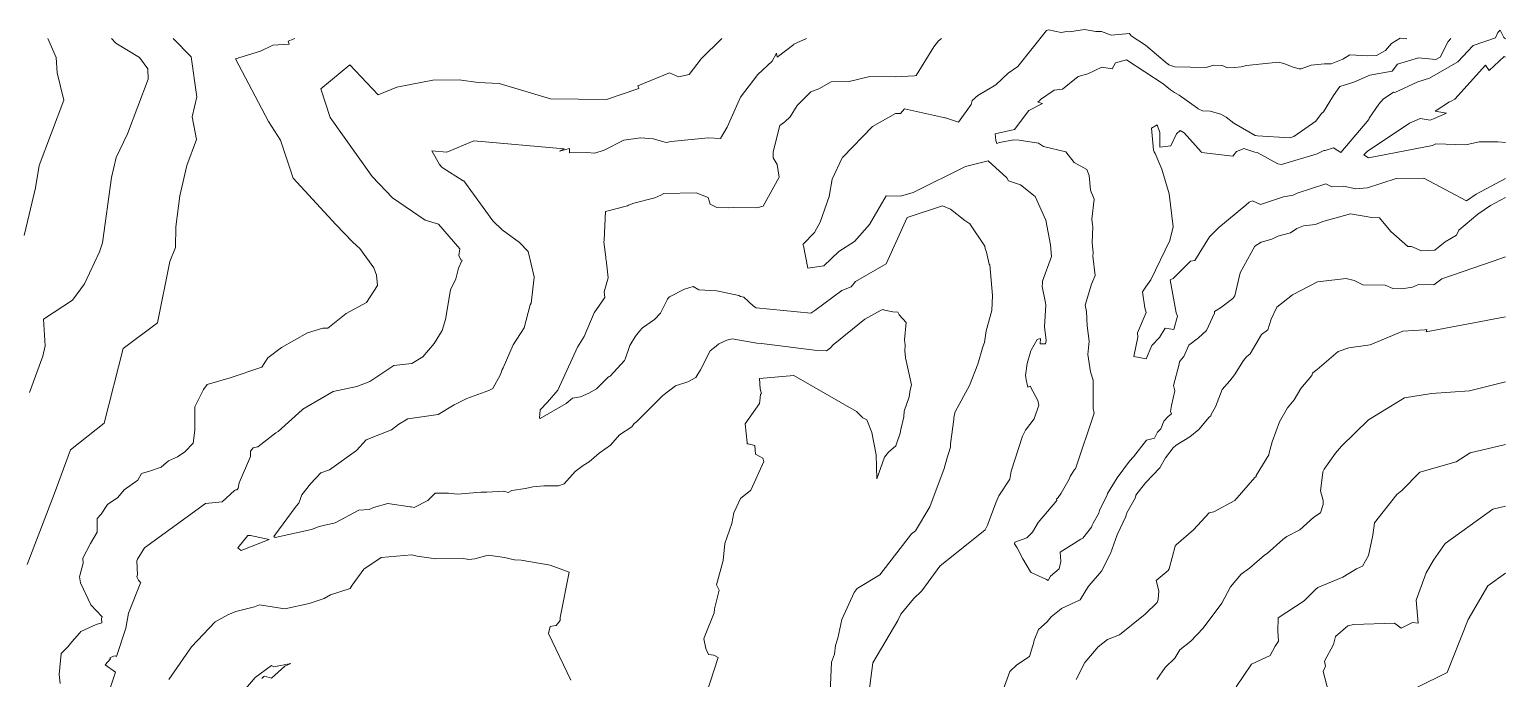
# Model space of a CAD drawing. Header units: metres. Extents: x 809241 to 811075, y 9156873 to 9158251.
# Drawn here: x 810782.7 to 811073.6, y 9158123.2 to 9158251 of the extents above; entities that cross this region are included whole.
import ezdxf

# ---------------------------------------------------------------- set-up
doc = ezdxf.new("R2010")
doc.units = ezdxf.units.M
doc.layers.add('C-TOPO-MAJR', color=9, linetype='Continuous')

msp = doc.modelspace()

# ---------------------------------------------------------------- linework, layer by layer
at = {"layer": 'C-TOPO-MAJR', "color": 9, "linetype": 'Continuous', "lineweight": 5}
for points, elevation in [([(811054.17, 9158249.2), (811054.1, 9158249.13), (811052.88, 9158249.28), (811051.18, 9158248.22), (811050.02, 9158246.86), (811048.24, 9158245.89), (811046.47, 9158245.79), (811042.99, 9158246.02), (811041.59, 9158245.15), (811039.28, 9158244.23), (811037.95, 9158244.23), (811035.35, 9158243.97), (811033.39, 9158243.24), (811032.98, 9158243.26), (811031.79, 9158243.56), (811029.97, 9158244.3), (811028.9, 9158244.53), (811022.59, 9158243.89), (811021.52, 9158243.61), (811020.31, 9158243.48), (811018.84, 9158243.46), (811017.83, 9158243.88), (811016.1, 9158243.98), (811014.62, 9158243.49), (811008.48, 9158243.63), (811007.49, 9158243.97), (811007.3, 9158244.06), (811007.11, 9158244.21), (811007.02, 9158244.25), (811002.69, 9158247.91), (810999.87, 9158249.76), (810999.51, 9158250.21), (810995.91, 9158249.87), (810993.99, 9158250.58), (810992.9, 9158250.62), (810990.69, 9158250.98), (810987.73, 9158250.51), (810987.18, 9158250.6), (810986.06, 9158250.39), (810983.55, 9158250.95), (810983.18, 9158250.8), (810977.49, 9158243.7), (810975.61, 9158242.41), (810973.19, 9158240.11), (810969.66, 9158237.99), (810968.5, 9158236.98), (810968.31, 9158236.19), (810965.83, 9158232.74), (810965.8, 9158232.73), (810963.24, 9158233.57), (810963.16, 9158233.61), (810962.84, 9158233.66), (810955.18, 9158235.39), (810954.37, 9158234.47), (810953.42, 9158234.47), (810948.86, 9158231.91), (810942.99, 9158225.83), (810942.98, 9158225.83), (810942.98, 9158225.82), (810940.89, 9158221.51), (810940.32, 9158218.11), (810938.55, 9158213.01), (810937.43, 9158211.01), (810935.14, 9158208.63), (810935.3, 9158208.4), (810936.14, 9158203.99), (810939.26, 9158204.41), (810939.28, 9158204.43), (810942.24, 9158207.27), (810945.29, 9158209.23), (810948.25, 9158212.55), (810951.58, 9158218.2), (810954.39, 9158218.14), (810956.88, 9158218.91), (810967.17, 9158224.01), (810971.68, 9158225.12), (810975.32, 9158221.74), (810975.71, 9158221.18), (810978.02, 9158220.38), (810980.95, 9158218.11), (810983.02, 9158213.41), (810983.94, 9158208.57), (810984.16, 9158206.3), (810982.37, 9158201.43), (810982.4, 9158201.02), (810982.3, 9158200.35), (810983, 9158197.13), (810983.04, 9158196.77), (810982.77, 9158192.44), (810983.12, 9158189.73), (810982.99, 9158189.1), (810981.94, 9158189.1), (810982, 9158190.11), (810981.35, 9158189.96), (810980.14, 9158187.81), (810980.11, 9158187.67), (810979.39, 9158185.2), (810979.03, 9158182.82), (810979.12, 9158182.52), (810979.18, 9158181.96), (810979.46, 9158180.51), (810979.93, 9158180.76), (810981.48, 9158177.92), (810981.69, 9158177.01), (810980.75, 9158174.28), (810979, 9158172.04), (810978.46, 9158170.9), (810976.22, 9158163.97), (810975.94, 9158162.45), (810973.75, 9158159.12), (810973.15, 9158157.78), (810971.52, 9158153.37), (810971.06, 9158152.44), (810962.15, 9158145.28), (810958.57, 9158140.44), (810956.95, 9158138.84), (810954.46, 9158135.8), (810953.86, 9158134.55), (810948.96, 9158126.26), (810948.17, 9158120.18)], 2400), ([(811073.65, 9158249.17), (811073.32, 9158249.39), (811072.6, 9158250.84), (811072.16, 9158250.38), (811071.69, 9158249.36), (811067.27, 9158247.85), (811064.27, 9158244.62), (811058.68, 9158241.39), (811056.34, 9158240.65), (811056.34, 9158240.65), (811051.83, 9158238.57), (811051.6, 9158238.64), (811049.54, 9158237.26), (811048.71, 9158236.25), (811046.77, 9158233.53), (811046.73, 9158233.28), (811041.17, 9158226.73), (811039.75, 9158227.69), (811038.07, 9158227.14), (811038.01, 9158227.15), (811037.82, 9158227.13), (811036.51, 9158226.53), (811029.47, 9158224.37), (811028.75, 9158224.55), (811024.71, 9158226.79), (811024.24, 9158226.84), (811022.1, 9158227.54), (811021.78, 9158227.43), (811020.63, 9158226.94), (811019.88, 9158226.05), (811013.72, 9158226.79), (811013.63, 9158226.86), (811010.3, 9158230.63), (811009.55, 9158231.07), (811008.82, 9158230.44), (811007.7, 9158228.06), (811005.48, 9158227.84), (811005.5, 9158230.69), (811005, 9158232.23), (811003.86, 9158231.54), (811004.27, 9158227.23), (811004.4, 9158226.87), (811004.62, 9158226.56), (811005.89, 9158223.49), (811007.38, 9158218.65), (811008.14, 9158212.12), (811007.5, 9158209.44), (811003.73, 9158201.68), (811002.73, 9158200.32), (811002.11, 9158199.31), (811002.56, 9158196.18), (811002.81, 9158195.25), (811001.11, 9158191.26), (811001.18, 9158190.36), (811000.37, 9158186.6), (811002.81, 9158186.14), (811003.93, 9158188.74), (811005.43, 9158190.31), (811006.56, 9158192.15), (811008.29, 9158191.9), (811008.97, 9158194.5), (811008.71, 9158195.15), (811007.53, 9158201.66), (811008.13, 9158201.92), (811011.53, 9158205.35), (811012.38, 9158205.49), (811015.27, 9158210.13), (811017.17, 9158212.02), (811022.48, 9158216.38), (811023.12, 9158216.99), (811023.77, 9158217.27), (811025.35, 9158216.5), (811029.88, 9158218), (811031.79, 9158218.33), (811032.56, 9158218.75), (811038.22, 9158220.57), (811039.41, 9158220), (811041.69, 9158220.12), (811044.15, 9158219.62), (811046.45, 9158219.78), (811052.07, 9158221.63), (811057.54, 9158221.7), (811065.99, 9158217.26), (811067.87, 9158218.54), (811073.65, 9158221.64)], 2380), ([(810786.29, 9158249.2), (810787.94, 9158245.49), (810788.13, 9158242.42), (810789.48, 9158237.08), (810784.59, 9158224.22), (810783.9, 9158219.78), (810781.61, 9158210.41)], 2470), ([(810811.03, 9158249.2), (810814.58, 9158245.6), (810815.67, 9158237.72), (810814.76, 9158233.78), (810815.61, 9158229.3), (810813.7, 9158224.18), (810812.34, 9158218.25), (810811.52, 9158212.1), (810811.44, 9158208.08), (810810.35, 9158205.27), (810807.93, 9158193.18), (810801.13, 9158188.14), (810797.39, 9158173.48), (810790.75, 9158168.22), (810787.53, 9158159.44), (810782.25, 9158145.64)], 2450), ([(810798.83, 9158249.2), (810799.71, 9158248.28), (810804.36, 9158245.49), (810806.03, 9158243.22), (810806.07, 9158241.2), (810802.03, 9158230.44), (810799.75, 9158225.77), (810798.84, 9158221.82), (810797.06, 9158209), (810796.47, 9158207.2), (810793.55, 9158200.91), (810791.18, 9158197.7), (810785.47, 9158193.95), (810785.78, 9158188.67), (810785.33, 9158186.64), (810782.69, 9158179.51)], 2460), ([(810834.97, 9158249.2), (810833.67, 9158248.7), (810833.89, 9158248.13), (810830.64, 9158247.89), (810828.23, 9158246.71), (810823.33, 9158245.18), (810829.83, 9158232.88), (810832.14, 9158229.2), (810834.64, 9158221.73), (810843.05, 9158212.56), (810846.4, 9158209.1), (810847.83, 9158207.87), (810850.57, 9158204.02), (810851.11, 9158202.59), (810851.26, 9158200.55), (810849.1, 9158197.22), (810845.1, 9158195.03), (810841.49, 9158192.19), (810840.54, 9158192.13), (810837.51, 9158191.25), (810832.38, 9158188.37), (810829.66, 9158186.32), (810828.51, 9158184.49), (810822.26, 9158182.36), (810817.69, 9158181.05), (810816.96, 9158180.11), (810815.27, 9158176.64), (810815.31, 9158172.07), (810814.97, 9158169.51), (810813.33, 9158167.79), (810811.89, 9158166.8), (810810.11, 9158166.01), (810808.64, 9158164.81), (810806.33, 9158163.97), (810804.77, 9158163.54), (810804.05, 9158162.25), (810801.33, 9158160.3), (810800.13, 9158158.82), (810798.07, 9158157.4), (810796.84, 9158155.55), (810796, 9158154.68), (810796.06, 9158151.95), (810794.72, 9158149.77), (810793.23, 9158146.89), (810793.28, 9158145.9), (810792.54, 9158143.21), (810792.73, 9158142), (810794.79, 9158137.68), (810797.02, 9158135.29), (810796.89, 9158135), (810796.97, 9158134.11), (810795.83, 9158133.81), (810792.82, 9158132.43), (810792.63, 9158132.16), (810791.02, 9158130.36), (810790.28, 9158129.37), (810788.94, 9158128.05), (810788.51, 9158123.97), (810788.72, 9158122.2)], 2440), ([(810919.18, 9158249.2), (810915.07, 9158245.2), (810912.73, 9158242.13), (810910.6, 9158241.65), (810908.86, 9158242.46), (810902.62, 9158239.86), (810902.78, 9158239.37), (810896.46, 9158237.18), (810885.41, 9158237.36), (810875.28, 9158240.37), (810871.15, 9158240.53), (810867.36, 9158241.08), (810862.23, 9158240.98), (810855.12, 9158239.64), (810851.45, 9158238.11), (810845.82, 9158244.06), (810840.12, 9158239.29), (810841.99, 9158233.67), (810850.23, 9158222.03), (810854.28, 9158217.83), (810860.69, 9158213.46), (810863.3, 9158212.65), (810867.52, 9158207.76), (810867.35, 9158206.47), (810867.74, 9158205.6), (810867.97, 9158205.56), (810867.27, 9158204.01), (810866.72, 9158201.86), (810865.69, 9158199.68), (810864.68, 9158193.9), (810864.03, 9158191.71), (810862.49, 9158189.13), (810860.26, 9158186.49), (810858.07, 9158185.21), (810854.49, 9158184.81), (810849.77, 9158181.65), (810847.22, 9158180.65), (810842.57, 9158179.69), (810836.58, 9158176.23), (810836.43, 9158176.06), (810831.73, 9158171.78), (810831.26, 9158171.55), (810827.71, 9158168.81), (810826.81, 9158168.59), (810826.29, 9158167.92), (810826.28, 9158166.91), (810824.05, 9158161.69), (810823.8, 9158160.64), (810823.71, 9158160.44), (810823.55, 9158160.33), (810823.36, 9158160.29), (810823.09, 9158160.19), (810820.69, 9158157.96), (810817.36, 9158157.64), (810805.37, 9158148.92), (810803.99, 9158146.67), (810803.82, 9158146.34), (810803.96, 9158143.56), (810803.86, 9158143.22), (810803.89, 9158143.07), (810804.15, 9158142.52), (810804.44, 9158142.2), (810804.62, 9158142.16), (810802.22, 9158136.01), (810801.71, 9158133.05), (810799.85, 9158127.46), (810799.58, 9158127.64), (810799.22, 9158127.55), (810798.5, 9158127.22), (810798.66, 9158127.02), (810797.6, 9158125.88), (810799.64, 9158124.41), (810794.99, 9158110.49)], 2430), ([(810935.89, 9158249.2), (810933.38, 9158248.07), (810933.36, 9158248.06), (810930.07, 9158245.52), (810929.93, 9158246.3), (810929.06, 9158244.72), (810926.29, 9158242.15), (810922.83, 9158237.67), (810920.2, 9158231.72), (810918.89, 9158229.52), (810916.5, 9158229.63), (810909.18, 9158228.96), (810908.22, 9158228.72), (810905.65, 9158229.43), (810903.11, 9158229.67), (810899.88, 9158229.16), (810895.99, 9158227.2), (810894.12, 9158226.64), (810892.47, 9158226.77), (810889.11, 9158226.69), (810889.17, 9158227.56), (810887.17, 9158227.04), (810888.1, 9158227.51), (810870.27, 9158229.09), (810864.99, 9158226.83), (810862, 9158227.09), (810863.49, 9158224.41), (810864.07, 9158223.8), (810868.18, 9158221.2), (810868.29, 9158221.15), (810874.03, 9158213.29), (810875.85, 9158211.56), (810879.31, 9158209.04), (810880.97, 9158207.25), (810882.17, 9158202.27), (810882.19, 9158202.16), (810881.56, 9158197.1), (810881.39, 9158196.74), (810880.21, 9158192.2), (810878.04, 9158188.87), (810876.08, 9158184.34), (810875.88, 9158184), (810875.53, 9158183.04), (810874.04, 9158180.28), (810873.25, 9158179.88), (810868.87, 9158178.31), (810866.43, 9158177.08), (810863.28, 9158175.18), (810857.27, 9158174.33), (810855.49, 9158173.27), (810854.05, 9158172.15), (810849.05, 9158170.18), (810847.18, 9158168.08), (810841.81, 9158164.23), (810840.14, 9158163.68), (810838.07, 9158161.51), (810836.36, 9158159.34), (810835.79, 9158157.71), (810835.23, 9158157.13), (810830.84, 9158151.12), (810831.1, 9158150.91), (810838.28, 9158152.48), (810839.79, 9158153.12), (810842.93, 9158153.84), (810847.62, 9158156.3), (810849.62, 9158156.46), (810850.48, 9158156.82), (810853.34, 9158157.64), (810857.74, 9158156.98), (810857.94, 9158157), (810858.51, 9158156.82), (810861.24, 9158158.2), (810862.63, 9158159.68), (810865.28, 9158159.67), (810867.07, 9158159.47), (810871.68, 9158159.89), (810872.86, 9158159.86), (810876.18, 9158160.06), (810877.02, 9158159.82), (810877.8, 9158160.22), (810880.46, 9158160.6), (810881.88, 9158160.9), (810884.06, 9158161.08), (810886.98, 9158161.12), (810888.09, 9158161.48), (810890.27, 9158163.91), (810891.85, 9158165.14), (810893.02, 9158165.85), (810894.97, 9158167.56), (810897.24, 9158169.14), (810898.97, 9158171.13), (810901.45, 9158172.73), (810901.92, 9158173.37), (810902.35, 9158173.73), (810907.57, 9158178.87), (810910.04, 9158180.83), (810912.49, 9158181.58), (810914.02, 9158182.45), (810914.97, 9158183.95), (810916.89, 9158187.68), (810918.06, 9158188.59), (810918.55, 9158189.08), (810920.16, 9158189.81), (810921.18, 9158190.07), (810926.1, 9158189.18), (810927, 9158189.13), (810937.99, 9158187.74), (810939.8, 9158187.72), (810940.6, 9158188.29), (810941.1, 9158188.85), (810947.38, 9158193.91), (810950.57, 9158195.69), (810950.94, 9158195.82), (810951.23, 9158195.69), (810952.85, 9158195.38), (810953.87, 9158195.29), (810954.14, 9158194.77), (810955.5, 9158193.25), (810955.19, 9158189.84), (810955.31, 9158188.83), (810955.26, 9158187.61), (810955.33, 9158187.05), (810955.37, 9158186.3), (810956.55, 9158181), (810956.27, 9158179.99), (810956.12, 9158178.65), (810955.1, 9158175.81), (810955.04, 9158174.7), (810954.44, 9158172.19), (810954.32, 9158171.48), (810953.55, 9158169.21), (810953.54, 9158169.14), (810953.46, 9158168.99), (810952, 9158167.72), (810951.25, 9158166.73), (810949.71, 9158162.51), (810949.59, 9158167.24), (810948.73, 9158171.58), (810947.75, 9158174.09), (810946.95, 9158174.53), (810945.69, 9158175.75), (810933.39, 9158182.84), (810926.61, 9158182.27), (810926.73, 9158180.18), (810927, 9158179.21), (810926.76, 9158179.19), (810926.69, 9158177.8), (810926.59, 9158177.33), (810923.76, 9158173.29), (810924.17, 9158169.67), (810924.16, 9158169.41), (810924.34, 9158169.35), (810925.67, 9158169.03), (810925.78, 9158167.34), (810927.25, 9158166.54), (810927.48, 9158165.9), (810924.89, 9158160.23), (810922.88, 9158158.6), (810921.51, 9158155.81), (810921.12, 9158153.71), (810919.78, 9158149.77), (810919.45, 9158146.38), (810918.14, 9158141.6), (810918.67, 9158140.58), (810917.74, 9158136.9), (810917.64, 9158136.07), (810915.87, 9158131.71), (810915.64, 9158130.95), (810916, 9158129.1), (810916.53, 9158127.88), (810917.62, 9158127.78), (810918.47, 9158127.32), (810916.1, 9158120)], 2420), ([(810962.44, 9158249.2), (810961.91, 9158248.78), (810960.93, 9158247.58), (810957.51, 9158241.9), (810957.12, 9158241.83), (810953.33, 9158241.69), (810948.34, 9158241.76), (810944.29, 9158240.76), (810940.73, 9158240.69), (810938.3, 9158239.33), (810936.74, 9158238.69), (810934.03, 9158236.01), (810932.66, 9158233.76), (810931.6, 9158232.83), (810930.59, 9158232.07), (810929.26, 9158226.9), (810929.27, 9158225.72), (810930.08, 9158224.43), (810930.48, 9158221.92), (810927.31, 9158216.21), (810926.07, 9158215.87), (810921.47, 9158215.9), (810920.56, 9158215.84), (810918.2, 9158215.92), (810916.89, 9158216.61), (810916.48, 9158217.92), (810914.12, 9158218.81), (810907.74, 9158218.68), (810907.17, 9158218.38), (810905.94, 9158217.84), (810901.85, 9158216.76), (810900.74, 9158216.37), (810900.56, 9158216.24), (810896.24, 9158215.15), (810895.98, 9158209.48), (810895.9, 9158209.1), (810896.32, 9158206.13), (810896.31, 9158205.73), (810896.35, 9158205.64), (810896.74, 9158202.1), (810895.99, 9158199.31), (810896.12, 9158198.19), (810894.03, 9158195.19), (810892.06, 9158190.54), (810890.73, 9158188.44), (810886.81, 9158179.98), (810884.83, 9158177.6), (810883.39, 9158176.1), (810883.2, 9158174.44), (810883.31, 9158174.42), (810883.37, 9158174.34), (810888.49, 9158177.34), (810889.76, 9158178.36), (810891.29, 9158178.65), (810892.94, 9158179.37), (810894.47, 9158180.2), (810896.79, 9158182.53), (810896.95, 9158182.67), (810897.15, 9158182.71), (810899.96, 9158185.8), (810900.14, 9158186.03), (810901.06, 9158188.72), (810902.12, 9158190.59), (810902.94, 9158191.59), (810903.55, 9158192.2), (810905.9, 9158193.84), (810907.06, 9158195.12), (810908.43, 9158197.87), (810908.61, 9158198.05), (810908.83, 9158198.35), (810911.82, 9158199.87), (810913.5, 9158200.35), (810914.62, 9158199.73), (810918.16, 9158199.49), (810922.53, 9158198.57), (810922.88, 9158198.41), (810923.51, 9158198.28), (810925.43, 9158196.5), (810925.94, 9158196.19), (810936.7, 9158195.13), (810937.5, 9158195.63), (810942.85, 9158199.59), (810944.68, 9158200.33), (810945.52, 9158201.36), (810951.54, 9158204.8), (810955.73, 9158213.96), (810962.69, 9158216.24), (810964.26, 9158215.6), (810967.09, 9158213.36), (810968.04, 9158212.72), (810970.99, 9158208.3), (810971.09, 9158207.88), (810971.36, 9158207.15), (810971.9, 9158204.78), (810971.97, 9158204.63), (810972.54, 9158198.59), (810972.39, 9158195.65), (810971.25, 9158191.63), (810970.95, 9158189.34), (810970.62, 9158188.47), (810969.66, 9158185.04), (810968, 9158180.85), (810965.15, 9158175.69), (810965.01, 9158175.19), (810965.01, 9158175.07), (810964.89, 9158174.64), (810964.91, 9158174.19), (810964.25, 9158169.39), (810964.27, 9158168.72), (810963.49, 9158166.42), (810963.01, 9158164.55), (810960.18, 9158156.97), (810957.32, 9158152.22), (810956.57, 9158151.68), (810950.32, 9158143.6), (810945.83, 9158140.88), (810945.27, 9158140.07), (810942.83, 9158134.8), (810942.02, 9158131.11), (810941.58, 9158129.65), (810941.37, 9158127.98), (810940.79, 9158126.36), (810940.49, 9158118.98)], 2410), ([(811062.9, 9158249.2), (811062.36, 9158248.62), (811060.8, 9158245.52), (811059.95, 9158245.08), (811056.5, 9158245.42), (811052.34, 9158244.14), (811051.33, 9158242.77), (811046.92, 9158241.97), (811043.74, 9158240.6), (811040.98, 9158239.75), (811039.74, 9158238.01), (811037.8, 9158234.8), (811037.41, 9158234.45), (811036.26, 9158232.96), (811031.95, 9158229.88), (811031.11, 9158229.68), (811024.79, 9158230.03), (811024.31, 9158230.12), (811020.09, 9158232.51), (811018.58, 9158233.72), (811017.52, 9158234.31), (811015.44, 9158234.88), (811013.89, 9158234.99), (811013.05, 9158235.34), (811012.94, 9158235.52), (811009.32, 9158238.05), (811008.42, 9158238.58), (811007.63, 9158239.12), (811006.18, 9158240.29), (810998.97, 9158245), (810996.74, 9158244.42), (810996.14, 9158243.22), (810994.09, 9158243.6), (810991.35, 9158242.28), (810989.42, 9158241.74), (810986.35, 9158239.26), (810984.7, 9158239.02), (810982.01, 9158237.22), (810981.79, 9158236.93), (810981.44, 9158236.67), (810982.4, 9158236.38), (810979.67, 9158235.02), (810976.89, 9158231.3), (810973.03, 9158230.41), (810973.18, 9158229.11), (810973.36, 9158228.55), (810973.9, 9158228.71), (810976.73, 9158229.24), (810977.81, 9158229.21), (810981.58, 9158228.6), (810982.56, 9158227.95), (810986.97, 9158226.91), (810988.6, 9158224.82), (810991.09, 9158223.4), (810991.6, 9158222.21), (810991.87, 9158219.33), (810992.57, 9158217.6), (810992.12, 9158213.62), (810992.23, 9158212.49), (810992.31, 9158212.12), (810992.16, 9158209.03), (810992.4, 9158206.98), (810992.32, 9158206.33), (810992.77, 9158202.52), (810992.03, 9158200.85), (810990.77, 9158196.67), (810991.06, 9158195.47), (810991.17, 9158192.6), (810991.6, 9158189.59), (810991.29, 9158186.97), (810991.82, 9158183.56), (810992.34, 9158181.93), (810992.36, 9158176.34), (810992.56, 9158175.4), (810988.97, 9158164.67), (810988.86, 9158164.47), (810988.72, 9158164.33), (810987.83, 9158162.97), (810987.67, 9158162.4), (810986.05, 9158159.65), (810985.45, 9158158.82), (810985.16, 9158158.51), (810985.19, 9158158.25), (810981.5, 9158153.88), (810980.41, 9158152), (810979.32, 9158150.85), (810976.95, 9158149.98), (810976.86, 9158149.69), (810977.4, 9158148.9), (810978.5, 9158146.7), (810980.03, 9158144.18), (810980.16, 9158144.03), (810983.15, 9158142.68), (810983.51, 9158142.46), (810983.96, 9158143.34), (810985.65, 9158144.79), (810986, 9158146.2), (810985.84, 9158148.06), (810989.96, 9158150.61), (810990.3, 9158150.77), (810992.03, 9158152.97), (810992.17, 9158153.36), (810992.35, 9158153.76), (810993.48, 9158155.7), (810993.63, 9158156.28), (810995.14, 9158159.35), (810995.17, 9158159.59), (810997.13, 9158162.67), (810999.54, 9158165.99), (811000.34, 9158166.84), (811002.9, 9158170.13), (811004.46, 9158170.52), (811005.05, 9158171.7), (811005.69, 9158172.34), (811006.29, 9158173.86), (811007.14, 9158174.74), (811007.81, 9158175.31), (811007.62, 9158175.75), (811007.78, 9158176.91), (811008.48, 9158179.83), (811008.18, 9158180.86), (811009.3, 9158185.05), (811009.36, 9158185.56), (811009.75, 9158186.08), (811010.21, 9158186.61), (811011.2, 9158188.83), (811013.16, 9158190.23), (811014.74, 9158191.68), (811016.27, 9158195.13), (811016.29, 9158195.45), (811017.49, 9158196.18), (811019.88, 9158198.02), (811020.28, 9158198.53), (811021.36, 9158203.08), (811024.27, 9158208.29), (811025.51, 9158209.07), (811027.58, 9158209.71), (811028.79, 9158210.26), (811031.28, 9158210.94), (811032.54, 9158211.82), (811033.81, 9158212.32), (811036.2, 9158212.6), (811037.67, 9158213.16), (811043.08, 9158214.7), (811047.29, 9158213.98), (811048.79, 9158213.88), (811051.05, 9158211.18), (811054.39, 9158208.24), (811055.1, 9158208.23), (811057.12, 9158207.4), (811059.72, 9158207.53), (811061.77, 9158209.18), (811063.97, 9158210.46), (811064.48, 9158211.48), (811068.19, 9158214.59), (811070.7, 9158216.29), (811073.65, 9158217.87)], 2390), ([(811073.65, 9158245.57), (811073.42, 9158245.64), (811070.4, 9158242.92), (811069.68, 9158243.98), (811063.66, 9158237.29), (811062.91, 9158236.85), (811062.59, 9158236.75), (811059.78, 9158234.9), (811062, 9158234.54), (811059.44, 9158233.36), (811058.82, 9158233.15), (811056.83, 9158233.48), (811054.73, 9158232.57), (811046.38, 9158226.95), (811045.74, 9158226.32), (811046.62, 9158225.74), (811059.24, 9158228.13), (811059.94, 9158228.47), (811065.85, 9158228.28), (811068.49, 9158228.85), (811072.15, 9158228.87), (811073.65, 9158228.74)], 2370), ([(810974.65, 9158120.92), (810975.96, 9158124.53), (810977.35, 9158125.85), (810979.82, 9158127.5), (810980.45, 9158129.69), (810980.62, 9158130.02), (810980.77, 9158130.72), (810981.59, 9158132.78), (810983.27, 9158134.3), (810984.06, 9158135.33), (810986.05, 9158136.89), (810986.1, 9158136.93), (810989.8, 9158138.65), (810991.46, 9158141.35), (810991.61, 9158141.47), (810994.02, 9158144.27), (810994.03, 9158144.28), (810995.69, 9158147.65), (810995.8, 9158147.79), (810997.1, 9158151.43), (810998.78, 9158155.06), (810998.81, 9158155.12), (810998.99, 9158155.79), (811000.7, 9158158.8), (811000.78, 9158159.26), (811002.67, 9158161.68), (811005.49, 9158164.63), (811006.63, 9158166.6), (811008.16, 9158168.6), (811008.75, 9158169.1), (811011.43, 9158170.76), (811013.19, 9158172.17), (811015.21, 9158174.65), (811015.57, 9158174.88), (811015.67, 9158175.32), (811016.51, 9158176.69), (811017.77, 9158180.1), (811019.31, 9158181.79), (811020.23, 9158183), (811021.99, 9158185.81), (811022.59, 9158186.5), (811023.29, 9158187.1), (811025.57, 9158190.91), (811026.77, 9158191.84), (811027.43, 9158193.93), (811028.56, 9158196.27), (811031.63, 9158198.74), (811036.62, 9158201.26), (811042.21, 9158201.97), (811043.8, 9158201.55), (811045.53, 9158200.72), (811049.94, 9158200.63), (811051.44, 9158199.95), (811053.21, 9158199.92), (811055.3, 9158200.22), (811056.49, 9158200.77), (811059.5, 9158200.68), (811061.08, 9158201.89), (811071.21, 9158205.36), (811073.65, 9158206.19)], 2400), ([(810989.05, 9158122.96), (810990.72, 9158126.32), (810993.36, 9158129.37), (810995.17, 9158130.86), (810997.55, 9158131.74), (811002.61, 9158135.85), (811004.96, 9158138.11), (811005.15, 9158138.71), (811005.29, 9158140.45), (811004.81, 9158142.43), (811007.16, 9158144.43), (811007.36, 9158144.77), (811008.53, 9158149.24), (811008.71, 9158149.49), (811012.16, 9158152.42), (811015.26, 9158155.77), (811016.14, 9158156.01), (811020.3, 9158158.24), (811020.3, 9158158.24), (811020.3, 9158158.24), (811020.3, 9158158.24), (811024.25, 9158162.77), (811024.48, 9158162.93), (811024.49, 9158163.11), (811027.02, 9158167.2), (811027.08, 9158167.59), (811027.67, 9158169.79), (811029.13, 9158173.73), (811030.71, 9158176.45), (811032.02, 9158178.03), (811033.33, 9158180.31), (811035.5, 9158182.86), (811035.58, 9158183.28), (811036, 9158183.64), (811036.54, 9158184.01), (811040.68, 9158187.59), (811042.79, 9158188.27), (811047, 9158188.88), (811053.4, 9158191.58), (811057.72, 9158191.83), (811058.15, 9158191.9), (811057.99, 9158191.47), (811073.65, 9158194.42)], 2410), ([(811004.91, 9158122.97), (811006.54, 9158125.32), (811008.44, 9158127.15), (811009.48, 9158128.81), (811011.6, 9158130.52), (811014.04, 9158133.05), (811017.72, 9158137.99), (811019.44, 9158141.24), (811021.54, 9158143.72), (811023.17, 9158144.91), (811026.15, 9158147.45), (811026.69, 9158147.8), (811029.77, 9158150.54), (811030.52, 9158151.11), (811033.08, 9158152.45), (811035.9, 9158154.96), (811037.19, 9158155.77), (811037.71, 9158157.42), (811037.71, 9158158.19), (811037.16, 9158160.09), (811037.62, 9158163.71), (811037.67, 9158163.89), (811037.93, 9158164.37), (811040.17, 9158167.56), (811041.33, 9158168.93), (811046.64, 9158174.08), (811046.65, 9158174.08), (811053.72, 9158178.45), (811059.09, 9158179.27), (811066.54, 9158179.8), (811073.65, 9158181.6)], 2420), ([(811020.59, 9158121.52), (811023.6, 9158126.01), (811027.24, 9158127.71), (811028.23, 9158129.51), (811028.91, 9158130.53), (811028.79, 9158132.47), (811028.87, 9158135.12), (811033.93, 9158138.45), (811036.23, 9158140.78), (811036.63, 9158141.06), (811041.6, 9158143.1), (811044.3, 9158144.76), (811045.49, 9158145.26), (811046.64, 9158147.4), (811047.52, 9158151.39), (811047.85, 9158153.8), (811052.23, 9158159.4), (811053.24, 9158160.16), (811056.78, 9158163.81), (811063.93, 9158165.81), (811066.68, 9158167.6), (811073.65, 9158169.25)], 2430), ([(811038.76, 9158120.53), (811037.72, 9158124.54), (811038.2, 9158125.62), (811037.99, 9158126.57), (811039.77, 9158129.84), (811040.11, 9158131.42), (811042.59, 9158133.5), (811043.7, 9158133.78), (811051.78, 9158134.07), (811053.1, 9158133.08), (811055.3, 9158134.18), (811056.42, 9158134.09), (811056.02, 9158138.58), (811058.02, 9158143.97), (811059.47, 9158146.45), (811061.77, 9158149.77), (811071.18, 9158156.48), (811073.65, 9158157.1)], 2440), ([(810810.17, 9158122.98), (810814.6, 9158129.38), (810819.29, 9158134.29), (810821.82, 9158135.69), (810823.37, 9158136.33), (810827.05, 9158137.28), (810828, 9158137.7), (810833.02, 9158136.88), (810837.85, 9158137.92), (810840.8, 9158138.94), (810842, 9158139.67), (810845.88, 9158140.88), (810846.31, 9158141.57), (810848.62, 9158144.69), (810852.04, 9158147.02), (810858.07, 9158147.51), (810859.11, 9158147.24), (810862.81, 9158146.7), (810868.25, 9158146.79), (810869.28, 9158146.6), (810870.48, 9158146.72), (810873.11, 9158147.42), (810876.32, 9158146.98), (810878.32, 9158146.54), (810879.62, 9158146.46), (810885.33, 9158145.51), (810889.05, 9158144.09), (810887.32, 9158135.15), (810887.28, 9158134.58), (810886.51, 9158133.58), (810886.39, 9158133.59), (810885.35, 9158133.39), (810885, 9158132.02), (810889.43, 9158122.83)], 2430), ([(811050.17, 9158118.46), (811062.13, 9158124.32), (811066.29, 9158134.78), (811070.15, 9158141.4), (811073.65, 9158143.91)], 2450), ([(810823.51, 9158119.04), (810827.19, 9158123.38), (810830.38, 9158125.71), (810830.85, 9158125.44), (810834.23, 9158126.13), (810833.03, 9158125.62), (810830.38, 9158123.23), (810829.04, 9158123.62), (810828.88, 9158123.53), (810828.5, 9158123.13)], 2440)]:
    msp.add_lwpolyline(points, dxfattribs=dict(at, elevation=elevation))
at = {"layer": 'C-TOPO-MAJR', "color": 9, "linetype": 'Continuous', "lineweight": 5, "elevation": 2420}
msp.add_lwpolyline([(810825.75, 9158151.31), (810823.79, 9158148.88), (810824.41, 9158148.34), (810829.96, 9158150.54), (810826.27, 9158151.33), (810825.75, 9158151.31)], close=True, dxfattribs=at)

doc.saveas('drawing.dxf')
